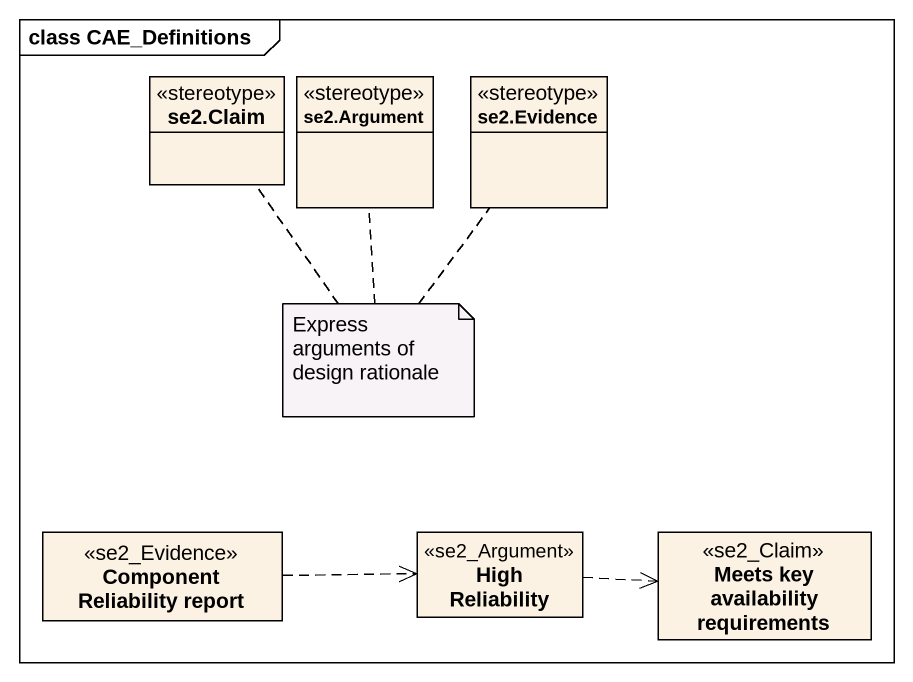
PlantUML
@startuml
mainframe class CAE_Definitions
hide circle
hide empty members
class "se2.Claim" as se2_Claim <<stereotype>>
class "se2.Argument" as se2_Argument <<stereotype>>
class "se2.Evidence" as se2_Evidence <<stereotype>>
class "Component Reliability report" as Component_Reliability_report <<se2_Evidence>>
class "High Reliability" as High_Reliability <<se2_Argument>>
class "Meets key availability requirements" as Meets_key_availability <<se2_Claim>>
Component_Reliability_report .right.> High_Reliability
High_Reliability .right.> Meets_key_availability
note as N1
  Express arguments of design rationale
end note
N1 .. se2_Claim
N1 .. se2_Argument
N1 .. se2_Evidence
@enduml
